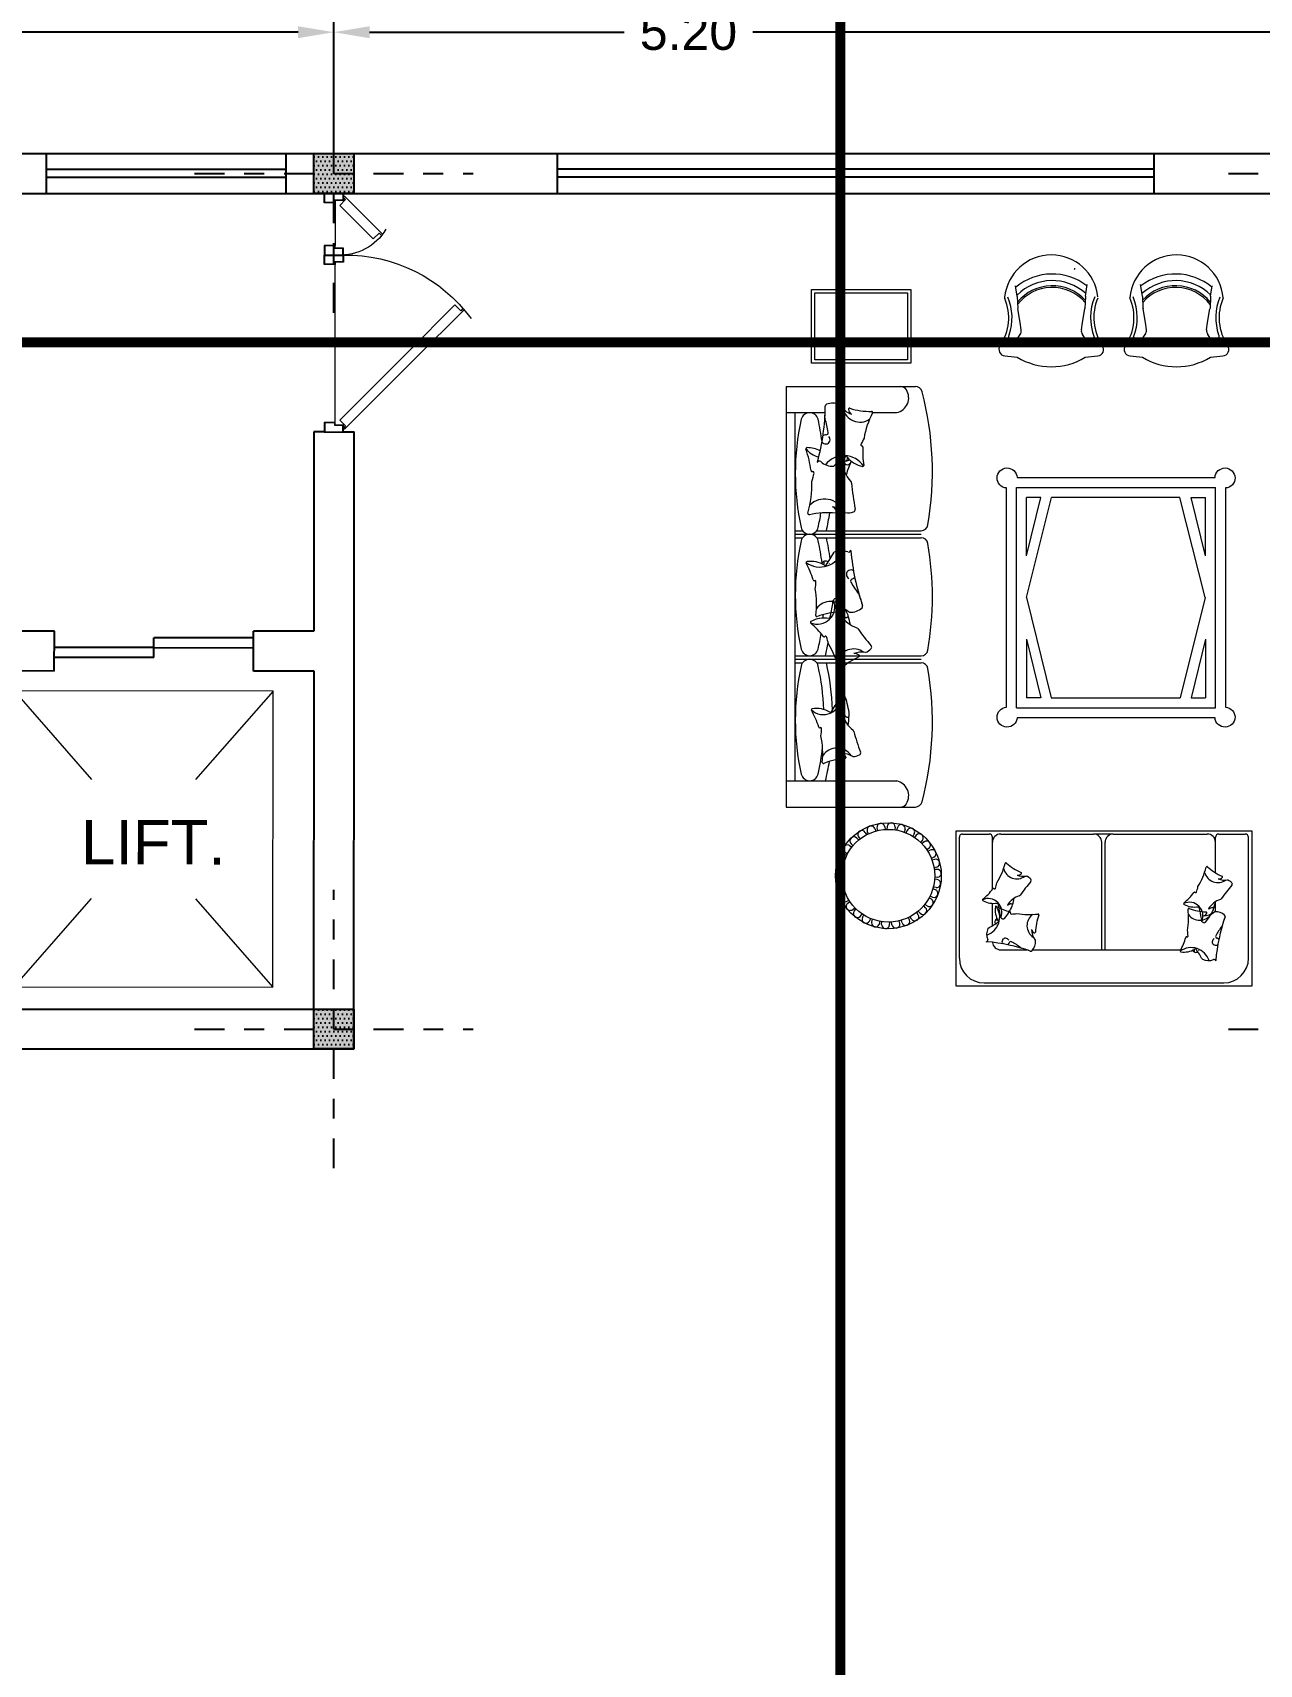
# Model space of a CAD drawing. Header units: metres. Extents: x 118 to 385, y 94 to 136.
# Drawn here: x 159.86 to 166.03, y 117.38 to 125.58 of the extents above; entities that cross this region are included whole.
import ezdxf

# ---------------------------------------------------------------- set-up
doc = ezdxf.new("R2010")
doc.units = ezdxf.units.M
doc.header["$MEASUREMENT"] = 0
for name, pattern in [('ACAD_ISO02W100', [15, 12, -3]), ('ACAD_ISO10W100', [18, 12, -3, 0, -3]), ('DASHDOT', [1, 0.5, -0.25, 0, -0.25])]:
    doc.linetypes.add(name, pattern=pattern)
doc.layers.add('13', color=13, linetype='Continuous', lineweight=9)
doc.layers.add('Mobleman', color=8, linetype='Continuous', lineweight=9)
for name, color, linetype in [('Dimention', 8, 'Continuous'), ('Sotoon', 8, 'Continuous'), ('window', 8, 'Continuous')]:
    doc.layers.add(name, color=color, linetype=linetype)
doc.styles.get("Standard").update_dxf_attribs({"font": 'arial.ttf'})
doc.dimstyles.get("Standard").update_dxf_attribs({"dimtxt": 0.18, "dimasz": 0.18, "dimexe": 0.18, "dimexo": 0.0625, "dimgap": 0.09, "dimtad": 0, "dimtih": 1, "dimtoh": 1, "dimdec": 4, "dimzin": 0, "dimdsep": 46, "dimtxsty": 'Standard', "dimcen": 0.09, "dimadec": 0, "dimazin": 0, "dimtfac": 1, "dimtdec": 4, "dimtofl": 0, "dimtmove": 0, "dimatfit": 3, "dimfxl": 1, "dimtolj": 1, "dimtzin": 0, "dimarcsym": 0})

# ---------------------------------------------------------------- blocks, each defined once
blk = doc.blocks.new('AX')
at = {"linetype": 'Continuous'}
h = blk.add_hatch(dxfattribs=at)
h.set_pattern_fill('DOTS', color=256, scale=0.35, style=0)
h.paths.add_polyline_path([(-0.1, 0.1), (-0.1, 0), (0, 0), (0, 0.1)])
h.paths.add_polyline_path([(0, 0.1), (0, 0), (0.1, 0), (0.1, 0.1)])
h.paths.add_polyline_path([(0, 0), (0, -0.1), (0.1, -0.1), (0.1, 0)])
h.paths.add_polyline_path([(-0.1, 0), (-0.1, -0.1), (0, -0.1), (0, 0)])
h = blk.add_hatch(color=256)
h.paths.add_polyline_path([(0.1, 0), (0, 0), (0, -0.1), (0.1, -0.1)])
h.paths.add_polyline_path([(0.1, 0.1), (0, 0.1), (0, 0), (0.1, 0)])
h.paths.add_polyline_path([(0, 0.1), (-0.1, 0.1), (-0.1, 0), (0, 0)])
h.paths.add_polyline_path([(0, 0), (-0.1, 0), (-0.1, -0.1), (0, -0.1)])
at = {"color": 0, "linetype": 'DASHDOT', "ltscale": 0.3}
for p, q in [((0, -0.7), (0, 0.7)), ((-0.7, 0), (0.7, 0))]:
    blk.add_line(p, q, dxfattribs=at)
at = {"color": 0, "linetype": 'Continuous'}
blk.add_lwpolyline([(-0.1, 0.1), (0.1, 0.1), (0.1, -0.1), (-0.1, -0.1), (-0.1, 0.1)], dxfattribs=at)
blk = doc.blocks.new('AAAA')
at = {"linetype": 'Continuous'}
h = blk.add_hatch(color=256, dxfattribs=at)
h.paths.add_polyline_path([(0.5768, 0.4647), (0.5768, 0.5314), (0.5101, 0.5314), (0.5101, 0.4647)])
h.paths.add_polyline_path([(0.6435, 0.4647), (0.6435, 0.5314), (0.5768, 0.5314), (0.5768, 0.4647)])
h.paths.add_polyline_path([(0.5768, 0.4647), (0.5768, 0.3981), (0.6435, 0.3981), (0.6435, 0.4647)])
h.paths.add_polyline_path([(0.5768, 0.4647), (0.5101, 0.4647), (0.5101, 0.3981), (0.5768, 0.3981)])
at = {"linetype": 'ACAD_ISO02W100', "xscale": 0.6666, "yscale": 0.6666, "zscale": 0.6666}
blk.add_blockref('AX', (0.5768, 0.4647), dxfattribs=at)
blk = doc.blocks.new('*D46')
at = {"layer": 'Defpoints', "color": 0, "transparency": 16777216}
for p in [(169.282, 126.0373), (155.4795, 124.9749), (169.282, 124.9749)]:
    blk.add_point(p, dxfattribs=at)
at = {"layer": 'Dimention', "color": 0, "lineweight": -2, "transparency": 16777216}
for p, q in [((155.4795, 125.0374), (155.4795, 126.2173)), ((169.282, 125.0374), (169.282, 126.2173)), ((155.6595, 126.0373), (161.9958, 126.0373)), ((169.102, 126.0373), (162.7656, 126.0373))]:
    blk.add_line(p, q, dxfattribs=at)
at = {"layer": 'Dimention', "color": 0, "transparency": 16777216}
for points in [[(155.6595, 126.0673), (155.6595, 126.0073), (155.4795, 126.0373)], [(169.102, 126.0673), (169.102, 126.0073), (169.282, 126.0373)]]:
    blk.add_solid(points, dxfattribs=at)
at = {"layer": 'Dimention', "color": 0, "transparency": 16777216, "insert": (162.3807, 126.0373), "char_height": 0.18, "attachment_point": 5}
blk.add_mtext('\\A1;13.80', dxfattribs=at)
blk = doc.blocks.new('*D47')
at = {"layer": 'Defpoints', "color": 0, "transparency": 16777216}
for p in [(161.378, 125.5849), (161.378, 125.0577), (155.5794, 124.7749)]:
    blk.add_point(p, dxfattribs=at)
at = {"layer": 'Dimention', "color": 0, "lineweight": -2, "transparency": 16777216}
for p, q in [((155.5794, 124.8374), (155.5794, 125.7649)), ((161.378, 125.1202), (161.378, 125.7649)), ((155.7594, 125.5849), (157.451, 125.5849)), ((161.198, 125.5849), (158.0979, 125.5849))]:
    blk.add_line(p, q, dxfattribs=at)
at = {"layer": 'Dimention', "color": 0, "transparency": 16777216}
for points in [[(155.7594, 125.6149), (155.7594, 125.5549), (155.5794, 125.5849)], [(161.198, 125.6149), (161.198, 125.5549), (161.378, 125.5849)]]:
    blk.add_solid(points, dxfattribs=at)
at = {"layer": 'Dimention', "color": 0, "transparency": 16777216, "insert": (157.7744, 125.5849), "char_height": 0.18, "attachment_point": 5}
blk.add_mtext('\\A1;5.80', dxfattribs=at)
blk = doc.blocks.new('*D48')
at = {"layer": 'Defpoints', "color": 0, "transparency": 16777216}
for p in [(166.5755, 125.5849), (166.5755, 125.0577), (161.378, 124.8099)]:
    blk.add_point(p, dxfattribs=at)
at = {"layer": 'Dimention', "color": 0, "lineweight": -2, "transparency": 16777216}
for p, q in [((161.378, 124.8724), (161.378, 125.7649)), ((166.5755, 125.1202), (166.5755, 125.7649)), ((161.558, 125.5849), (162.8375, 125.5849)), ((166.3955, 125.5849), (163.4845, 125.5849))]:
    blk.add_line(p, q, dxfattribs=at)
at = {"layer": 'Dimention', "color": 0, "transparency": 16777216}
for points in [[(161.558, 125.6149), (161.558, 125.5549), (161.378, 125.5849)], [(166.3955, 125.6149), (166.3955, 125.5549), (166.5755, 125.5849)]]:
    blk.add_solid(points, dxfattribs=at)
at = {"layer": 'Dimention', "color": 0, "transparency": 16777216, "insert": (163.161, 125.5849), "char_height": 0.18, "attachment_point": 5}
blk.add_mtext('\\A1;5.20', dxfattribs=at)
blk = doc.blocks.new('lift')
at = {"layer": 'Mobleman'}
for p, q in [((158.4387, 83.2049), (157.0387, 83.2049)), ((157.0387, 83.2049), (157.0387, 81.6049)), ((157.0387, 83.2049), (157.4568, 82.727)), ((158.4387, 83.2049), (158.0205, 82.727)), ((158.4387, 81.6049), (158.4387, 83.2049)), ((157.4568, 82.0828), (157.0387, 81.6049)), ((158.0205, 82.0828), (158.4387, 81.6049)), ((157.0387, 81.6049), (158.4387, 81.6049))]:
    blk.add_line(p, q, dxfattribs=at)
at = {"layer": 'Mobleman', "linetype": 'ByBlock', "insert": (157.4014, 82.5078), "char_height": 0.24, "attachment_point": 1}
blk.add_mtext_dynamic_manual_height_columns('LIFT.', width=0.987929, gutter_width=1.2, heights=[0], dxfattribs=at)
blk = doc.blocks.new('DBLDR120K')
at = {"linetype": 'Continuous'}
for p, q in [((-1.139662, -0.077734), (-1.168602, -0.106674)), ((-0.402846, -0.420243), (-0.060338, -0.077734)), ((-0.060338, -0.077734), (-0.031398, -0.106674)), ((-1.180025, -0.096), (-1.185713, -0.101688)), ((-1.185713, -0.101688), (-0.994759, -0.292642)), ((-1.168977, -0.107049), (-1.180025, -0.096)), ((-0.014287, -0.101688), (-0.367844, -0.455245)), ((-0.031023, -0.107049), (-0.019975, -0.096)), ((-0.019975, -0.096), (-0.014287, -0.101688)), ((-1.000119, -0.275906), (-0.970805, -0.246591)), ((-0.989071, -0.286954), (-1.000119, -0.275906)), ((-0.994759, -0.292642), (-0.989071, -0.286954)), ((-0.639289, -0.656685), (-0.402846, -0.420243)), ((-0.367844, -0.455245), (-0.615335, -0.702736)), ((-0.609974, -0.685999), (-0.639289, -0.656685)), ((-0.621023, -0.697048), (-0.609974, -0.685999)), ((-0.615335, -0.702736), (-0.621023, -0.697048))]:
    blk.add_line(p, q, dxfattribs=at)
for p, q in [((-1.1519, -0.054543), (-0.93806, -0.054543)), ((-1.139662, -0.077734), (-0.970805, -0.246591)), ((-0.0481, -0.054543), (-0.84186, -0.054543))]:
    blk.add_line(p, q)
for points in [[(-1.1519, -0.054543), (-1.1519, 0), (-1.2, 0), (-1.2, -0.096), (-1.1644, -0.096), (-1.1644, -0.054543)], [(-0.93806, -0.054543), (-0.93806, 0), (-0.88996, 0), (-0.88996, -0.096), (-0.92556, -0.096), (-0.92556, -0.054543)], [(-0.84186, -0.054543), (-0.84186, 0), (-0.88996, 0), (-0.88996, -0.096), (-0.85436, -0.096), (-0.85436, -0.054543)], [(-0.0481, -0.054543), (-0.0481, 0), (0, 0), (0, -0.096), (-0.0356, -0.096), (-0.0356, -0.054543)], [(-1.1539, -0.052543), (-1.1539, -0.002), (-1.198, -0.002), (-1.198, -0.094), (-1.1664, -0.094), (-1.1664, -0.052543)], [(-0.93606, -0.052543), (-0.93606, -0.002), (-0.89196, -0.002), (-0.89196, -0.094), (-0.92356, -0.094), (-0.92356, -0.052543)], [(-0.84386, -0.052543), (-0.84386, -0.002), (-0.88796, -0.002), (-0.88796, -0.094), (-0.85636, -0.094), (-0.85636, -0.052543)], [(-0.0461, -0.052543), (-0.0461, -0.002), (-0.002, -0.002), (-0.002, -0.094), (-0.0336, -0.094), (-0.0336, -0.052543)]]:
    blk.add_lwpolyline(points, close=True, dxfattribs=at)
for centre, radius, start, end in [((-1.665467, -0.110504), 0.775642, 8.041455, 8.190687), ((-0.114454, -0.110504), 0.775642, 171.809313, 171.958545), ((-1.154044, -0.081506), 0.264481, 300.497395, 3.141482), ((-0.114454, -0.110504), 0.775642, 178.928526, 233.966064)]:
    blk.add_arc(centre, radius, start, end)

msp = doc.modelspace()

# ---------------------------------------------------------------- linework, layer by layer
for p, q in [((155.47945, 124.97493), (169.28198, 124.97493)), ((155.68147, 124.77493), (161.21459, 124.77485)), ((161.21459, 124.77485), (165.38803, 124.77489)), ((161.27802, 124.77495), (161.27802, 124.77485)), ((165.38803, 124.77489), (166.47549, 124.7749)), ((161.33201, 123.57685), (161.27802, 123.57685)), ((161.27802, 123.57685), (161.27802, 122.57399)), ((161.42401, 123.57685), (161.48016, 123.57685)), ((161.47949, 122.57369), (161.48016, 123.57685)), ((159.97304, 122.5742), (155.68147, 122.57948)), ((159.97264, 122.37446), (159.97304, 122.5742)), ((160.97358, 122.37443), (160.97398, 122.57443)), ((161.27802, 122.57399), (160.97398, 122.57443)), ((161.47807, 120.47497), (161.47949, 122.57369)), ((161.4795, 122.57369), (161.47949, 122.57369)), ((159.97264, 122.37446), (159.57936, 122.37497)), ((161.27936, 122.37382), (160.97358, 122.37443)), ((161.27821, 120.67497), (161.27936, 122.37382)), ((159.57821, 120.67497), (161.27821, 120.67497)), ((159.37807, 120.47497), (161.47807, 120.47497)), ((161.27807, 120.47339), (161.27807, 120.47497))]:
    msp.add_line(p, q)
at = {"color": 0}
msp.add_line((160.47272, 122.44187), (160.47285, 122.54187), dxfattribs=at)
at = {"color": 0, "linetype": 'ByBlock'}
for p, q in [((160.97285, 122.54121), (160.47285, 122.54187)), ((160.47272, 122.44187), (159.97272, 122.44252)), ((160.47278, 122.49187), (159.97278, 122.49252)), ((160.47278, 122.49187), (160.97278, 122.49121))]:
    msp.add_line(p, q, dxfattribs=at)
at = {"layer": '13', "linetype": 'ACAD_ISO10W100', "ltscale": 0.1, "const_width": 0.05}
for points in [[(162.97178, 128.22772), (163.92422, 128.22772), (163.92422, 109.62158), (162.71811, 109.5926)], [(171.24677, 123.17269), (171.24677, 124.02657), (152.64063, 124.02657), (152.63449, 123.02708)]]:
    msp.add_lwpolyline(points, dxfattribs=at)
at = {"layer": 'Mobleman'}
for p, q in [((164.81364, 124.258), (164.80552, 124.31103)), ((164.81378, 124.25659), (164.81654, 124.19695)), ((165.15628, 124.25636), (165.15344, 124.19673)), ((165.15642, 124.25777), (165.16547, 124.31636)), ((165.44295, 124.25777), (165.4339, 124.31636)), ((165.44309, 124.25636), (165.44593, 124.19673)), ((165.78559, 124.25659), (165.78283, 124.19695)), ((165.78573, 124.258), (165.79384, 124.31103)), ((164.82848, 124.12596), (164.81672, 124.19532)), ((165.14143, 124.12592), (165.15326, 124.1951)), ((165.45794, 124.12592), (165.44611, 124.1951)), ((165.77088, 124.12596), (165.78265, 124.19532)), ((164.83372, 124.08939), (164.82848, 124.12596)), ((165.13611, 124.08919), (165.14138, 124.12558)), ((165.46326, 124.08919), (165.45799, 124.12558)), ((165.76565, 124.08939), (165.77088, 124.12596)), ((164.78254, 124.04174), (164.80239, 124.04045)), ((164.81426, 124.04611), (164.82795, 124.06546)), ((165.15551, 124.04588), (165.14185, 124.06525)), ((165.18723, 124.04146), (165.16738, 124.0402)), ((165.20098, 124.05189), (165.19712, 124.04679)), ((165.39838, 124.05189), (165.40224, 124.04679)), ((165.41214, 124.04146), (165.43199, 124.0402)), ((165.44385, 124.04588), (165.45752, 124.06525)), ((165.78511, 124.04611), (165.77142, 124.06546)), ((165.81683, 124.04174), (165.79698, 124.04045)), ((163.65185, 123.8042), (163.65185, 121.69096)), ((163.65185, 123.8042), (164.30154, 123.8042)), ((163.65185, 123.67321), (163.84801, 123.67321)), ((163.69551, 123.67321), (163.69551, 121.82195)), ((164.08657, 123.67321), (164.20817, 123.67321)), ((164.80997, 123.29698), (165.81079, 123.29698)), ((164.80997, 122.19005), (164.80997, 123.29698)), ((165.81079, 122.19005), (165.81079, 123.29698)), ((164.86029, 122.74351), (164.98608, 123.24666)), ((164.93286, 123.24666), (164.86029, 123.24666)), ((164.86029, 122.95314), (164.93286, 123.24666)), ((164.86029, 122.95314), (164.86029, 123.24666)), ((165.63192, 123.24666), (164.98608, 123.24666)), ((165.75771, 122.74351), (165.63192, 123.24666)), ((165.6879, 123.24666), (165.76047, 123.24666)), ((165.76047, 122.95314), (165.6879, 123.24666)), ((165.76047, 122.95314), (165.76047, 123.24666)), ((163.69551, 123.07941), (163.73452, 123.07941)), ((163.69551, 123.06195), (164.33003, 123.06195)), ((163.69551, 123.04448), (163.73452, 123.04448)), ((163.80609, 123.07941), (164.33003, 123.07941)), ((163.80609, 123.04448), (164.33003, 123.04448)), ((164.86029, 122.74351), (164.98469, 122.24036)), ((165.75771, 122.74351), (165.6333, 122.24036)), ((164.86029, 122.53389), (164.93286, 122.24036)), ((164.86029, 122.53389), (164.86029, 122.24036)), ((165.76047, 122.53389), (165.6879, 122.24036)), ((165.76047, 122.53389), (165.76047, 122.24036)), ((163.69551, 122.45068), (164.33003, 122.45068)), ((163.69551, 122.43322), (164.33003, 122.43322)), ((163.69551, 122.41575), (163.73452, 122.41575)), ((163.80609, 122.41575), (164.33003, 122.41575)), ((164.93286, 122.24036), (164.86029, 122.24036)), ((164.98469, 122.24036), (165.6333, 122.24036)), ((165.6879, 122.24036), (165.76047, 122.24036)), ((164.80997, 122.19005), (165.81079, 122.19005)), ((163.65185, 121.82195), (164.20817, 121.82195)), ((163.65185, 121.69096), (164.30154, 121.69096)), ((164.01578, 121.54164), (164.02346, 121.52983)), ((164.01578, 121.54164), (164.02346, 121.52983)), ((164.04926, 121.56338), (164.05702, 121.55144)), ((164.04926, 121.56338), (164.05702, 121.55144)), ((164.05983, 121.56855), (164.06488, 121.5554)), ((164.05983, 121.56855), (164.06488, 121.5554)), ((164.0971, 121.58286), (164.1022, 121.56956)), ((164.0971, 121.58286), (164.1022, 121.56956)), ((164.10851, 121.58572), (164.11071, 121.57181)), ((164.10851, 121.58572), (164.11071, 121.57181)), ((164.14794, 121.59197), (164.15016, 121.5779)), ((164.14794, 121.59197), (164.15016, 121.5779)), ((164.15969, 121.5924), (164.15895, 121.57833)), ((164.15969, 121.5924), (164.15895, 121.57833)), ((164.19956, 121.59031), (164.19881, 121.57609)), ((164.19956, 121.59031), (164.19881, 121.57609)), ((164.21114, 121.58828), (164.2075, 121.57468)), ((164.21114, 121.58828), (164.2075, 121.57468)), ((164.2497, 121.57795), (164.24602, 121.56419)), ((164.2497, 121.57795), (164.24602, 121.56419)), ((164.26062, 121.57356), (164.25422, 121.56101)), ((164.26062, 121.57356), (164.25422, 121.56101)), ((164.29619, 121.55544), (164.28972, 121.54275)), ((164.29619, 121.55544), (164.28972, 121.54275)), ((164.30595, 121.54887), (164.29708, 121.53793)), ((164.30595, 121.54887), (164.29708, 121.53793)), ((164.52272, 120.93151), (164.52272, 121.53862)), ((164.53935, 121.55525), (164.67242, 121.55525)), ((164.68905, 121.2771), (164.68905, 121.53862)), ((164.73063, 121.55525), (165.19692, 121.55525)), ((165.29672, 121.55525), (165.19692, 121.55525)), ((165.29672, 121.55525), (165.76864, 121.55525)), ((165.81022, 121.36052), (165.81022, 121.53862)), ((165.82686, 121.55525), (165.95992, 121.55525)), ((165.97655, 120.93151), (165.97655, 121.53862)), ((163.94901, 121.46365), (163.96082, 121.45598)), ((163.94901, 121.46365), (163.96082, 121.45598)), ((163.97075, 121.49713), (163.98269, 121.48938)), ((163.97075, 121.49713), (163.98269, 121.48938)), ((163.9783, 121.50616), (163.98826, 121.49619)), ((163.9783, 121.50616), (163.98826, 121.49619)), ((164.00653, 121.53438), (164.01659, 121.52431)), ((164.00653, 121.53438), (164.01659, 121.52431)), ((164.33697, 121.52375), (164.32801, 121.51268)), ((164.33697, 121.52375), (164.32801, 121.51268)), ((164.34516, 121.5153), (164.33421, 121.50644)), ((164.34516, 121.5153), (164.33421, 121.50644)), ((164.37028, 121.48428), (164.35921, 121.47532)), ((164.37028, 121.48428), (164.35921, 121.47532)), ((164.37653, 121.47431), (164.36398, 121.46792)), ((164.37653, 121.47431), (164.36398, 121.46792)), ((165.2385, 120.97309), (165.2385, 121.51367)), ((165.25514, 120.97309), (165.25514, 121.51367)), ((163.92597, 121.40468), (163.94004, 121.40245)), ((163.92597, 121.40468), (163.94004, 121.40245)), ((163.9292, 121.41599), (163.94235, 121.41094)), ((163.9292, 121.41599), (163.94235, 121.41094)), ((163.9435, 121.45326), (163.9568, 121.44815)), ((163.9435, 121.45326), (163.9568, 121.44815)), ((164.39465, 121.43874), (164.38196, 121.43228)), ((164.39465, 121.43874), (164.38196, 121.43228)), ((164.39869, 121.42769), (164.38508, 121.42405)), ((164.39869, 121.42769), (164.38508, 121.42405)), ((164.40902, 121.38913), (164.39527, 121.38545)), ((164.40902, 121.38913), (164.39527, 121.38545)), ((164.41068, 121.37749), (164.39661, 121.37675)), ((164.41068, 121.37749), (164.39661, 121.37675)), ((163.91892, 121.35351), (163.93314, 121.35426)), ((163.91892, 121.35351), (163.93314, 121.35426)), ((163.91972, 121.36525), (163.93364, 121.36304)), ((163.91972, 121.36525), (163.93364, 121.36304)), ((163.92101, 121.31365), (163.93508, 121.31438)), ((163.92101, 121.31365), (163.93508, 121.31438)), ((163.92267, 121.302), (163.93642, 121.30569)), ((163.92267, 121.302), (163.93642, 121.30569)), ((164.41196, 121.32589), (164.39805, 121.32809)), ((164.41196, 121.32589), (164.39805, 121.32809)), ((164.41277, 121.33762), (164.39855, 121.33688)), ((164.41277, 121.33762), (164.39855, 121.33688)), ((163.933, 121.26344), (163.9466, 121.26709)), ((163.933, 121.26344), (163.9466, 121.26709)), ((163.93704, 121.25239), (163.94973, 121.25886)), ((163.93704, 121.25239), (163.94973, 121.25886)), ((163.95516, 121.21682), (163.96771, 121.22322)), ((163.95516, 121.21682), (163.96771, 121.22322)), ((163.96141, 121.20686), (163.97248, 121.21582)), ((163.96141, 121.20686), (163.97248, 121.21582)), ((164.38268, 121.22748), (164.37087, 121.23515)), ((164.38268, 121.22748), (164.37087, 121.23515)), ((164.38819, 121.23788), (164.37489, 121.24298)), ((164.38819, 121.23788), (164.37489, 121.24298)), ((164.40249, 121.27515), (164.38934, 121.28019)), ((164.40249, 121.27515), (164.38934, 121.28019)), ((164.40572, 121.28646), (164.39165, 121.28869)), ((164.40572, 121.28646), (164.39165, 121.28869)), ((165.81022, 121.16436), (165.81022, 121.21485)), ((163.98653, 121.17583), (163.99748, 121.1847)), ((163.98653, 121.17583), (163.99748, 121.1847)), ((163.99472, 121.16738), (164.00368, 121.17845)), ((163.99472, 121.16738), (164.00368, 121.17845)), ((164.02574, 121.14226), (164.03461, 121.15321)), ((164.02574, 121.14226), (164.03461, 121.15321)), ((164.0355, 121.1357), (164.04197, 121.14839)), ((164.0355, 121.1357), (164.04197, 121.14839)), ((164.07107, 121.11758), (164.07747, 121.13013)), ((164.07107, 121.11758), (164.07747, 121.13013)), ((164.08199, 121.11319), (164.08567, 121.12694)), ((164.08199, 121.11319), (164.08567, 121.12694)), ((164.27186, 121.12258), (164.26681, 121.13573)), ((164.27186, 121.12258), (164.26681, 121.13573)), ((164.28243, 121.12775), (164.27467, 121.1397)), ((164.28243, 121.12775), (164.27467, 121.1397)), ((164.31591, 121.1495), (164.30823, 121.16131)), ((164.31591, 121.1495), (164.30823, 121.16131)), ((164.32516, 121.15675), (164.31509, 121.16682)), ((164.32516, 121.15675), (164.31509, 121.16682)), ((164.35339, 121.18498), (164.34343, 121.19494)), ((164.35339, 121.18498), (164.34343, 121.19494)), ((164.36094, 121.194), (164.349, 121.20176)), ((164.36094, 121.194), (164.349, 121.20176)), ((164.68905, 121.09416), (164.68905, 121.20693)), ((164.12054, 121.10285), (164.12419, 121.11646)), ((164.12054, 121.10285), (164.12419, 121.11646)), ((164.13213, 121.10083), (164.13288, 121.11505)), ((164.13213, 121.10083), (164.13288, 121.11505)), ((164.172, 121.09874), (164.17274, 121.11281)), ((164.172, 121.09874), (164.17274, 121.11281)), ((164.18375, 121.09917), (164.18153, 121.11323)), ((164.18375, 121.09917), (164.18153, 121.11323)), ((164.22318, 121.10541), (164.22098, 121.11932)), ((164.22318, 121.10541), (164.22098, 121.11932)), ((164.23459, 121.10828), (164.22949, 121.12157)), ((164.23459, 121.10828), (164.22949, 121.12157)), ((164.73063, 120.97309), (164.86155, 120.97309)), ((164.89159, 120.97309), (165.63615, 120.97309)), ((164.64747, 120.80676), (165.85181, 120.80676))]:
    msp.add_line(p, q, dxfattribs=at)
for points in [[(163.77914, 124.29115), (164.27813, 124.29115), (164.27813, 123.9215), (163.77914, 123.9215)], [(163.79577, 124.27452), (164.2615, 124.27452), (164.2615, 123.93814), (163.79577, 123.93814)], [(164.50609, 121.57189), (165.99319, 121.57189), (165.99319, 120.79013), (164.50609, 120.79013)]]:
    msp.add_lwpolyline(points, close=True, dxfattribs=at)
msp.add_lwpolyline([(164.75966, 123.29421, -2.233307), (164.81274, 123.3473), (165.80802, 123.3473, -2.233307), (165.8611, 123.29421), (165.8611, 122.19281, -2.233307), (165.80802, 122.13973), (164.81274, 122.13973, -2.233307), (164.75966, 122.19281)], format="xyb", close=True, dxfattribs=at)
for radius in [0.26613, 0.23286]:
    msp.add_circle((164.16584, 121.34557), radius, dxfattribs=at)
for centre, radius, start, end in [((164.98501, 124.2297), 0.23577, 5.994691, 174.206395), ((165.61436, 124.2297), 0.23577, 4.932918, 174.878073), ((164.98956, 124.08542), 0.28421, 52.032902, 130.03177), ((164.98956, 124.08542), 0.25095, 47.694631, 134.779999), ((165.088, 124.39812), 0.01466, 336.915028, 5.994691), ((165.60981, 124.08542), 0.28421, 49.96823, 127.967098), ((165.60981, 124.08542), 0.25095, 45.220001, 132.305369), ((164.52289, 124.15036), 0.2481, 325.546476, 22.90031), ((164.76385, 124.25214), 0.01347, 174.206395, 202.90031), ((164.52289, 124.15036), 0.26473, 340.922707, 22.90031), ((164.80032, 124.25596), 0.01347, 2.649403, 8.703558), ((164.98956, 124.08542), 0.22558, 42.670839, 140.662638), ((164.98956, 124.08542), 0.21727, 40.465496, 143.160838), ((165.16974, 124.25571), 0.01347, 171.219058, 177.273213), ((165.44673, 124.15036), 0.26473, 156.915028, 201.834431), ((165.44673, 124.15036), 0.2481, 156.915028, 214.512481), ((165.15264, 124.15036), 0.2481, 325.487519, 23.869312), ((165.15264, 124.15036), 0.26473, 338.165569, 23.084972), ((165.42963, 124.25571), 0.01347, 2.726787, 8.780942), ((165.60981, 124.08542), 0.22558, 39.337362, 137.329161), ((165.60981, 124.08542), 0.21727, 36.839162, 139.534504), ((165.79904, 124.25596), 0.01347, 171.296442, 177.350597), ((166.07648, 124.15036), 0.26473, 157.09969, 199.077293), ((166.07648, 124.15036), 0.2481, 156.326203, 214.453524), ((165.13998, 124.19737), 0.01347, 350.294613, 357.273213), ((165.45939, 124.19737), 0.01347, 182.726787, 189.705387), ((164.80079, 124.08467), 0.03327, 324.728196, 8.152454), ((165.16904, 124.08443), 0.03327, 171.770162, 215.19442), ((165.43033, 124.08443), 0.03327, 324.80558, 8.229838), ((165.79858, 124.08467), 0.03327, 171.847546, 215.271804), ((164.7549, 123.99118), 0.03327, 145.546476, 263.595144), ((164.78341, 124.05518), 0.01347, 140.062011, 266.281264), ((164.80326, 124.05389), 0.01347, 266.281264, 324.728196), ((165.16652, 124.05364), 0.01347, 215.19442, 273.641352), ((165.18637, 124.05491), 0.01347, 273.641352, 322.931316), ((165.21488, 123.99094), 0.03327, 276.345401, 34.512481), ((165.38449, 123.99094), 0.03327, 145.487519, 263.654599), ((165.41299, 124.05491), 0.01347, 217.068684, 266.358648), ((165.43284, 124.05364), 0.01347, 266.358648, 324.80558), ((165.79611, 124.05389), 0.01347, 215.271804, 273.718736), ((165.81595, 124.05518), 0.01347, 273.718736, 39.937989), ((165.84447, 123.99118), 0.03327, 276.404856, 34.453524), ((164.98596, 126.04952), 2.10454, 263.595144, 265.307595), ((164.98501, 124.2297), 0.32621, 238.340359, 301.600119), ((164.98596, 126.04952), 2.10454, 274.632883, 276.345401), ((165.61341, 126.04952), 2.10454, 263.654599, 265.367117), ((165.61436, 124.2297), 0.32621, 238.399881, 301.659641), ((165.61341, 126.04952), 2.10454, 274.692405, 276.404856), ((164.19177, 123.74774), 0.07631, 282.411235, 31.358875), ((164.22711, 123.76927), 0.03493, 31.358875, 90), ((164.30154, 123.76927), 0.03493, 14.760708, 90), ((162.81011, 123.37631), 1.57725, 350.220605, 14.760708), ((163.77031, 123.62875), 0.04366, 14.080332, 165.919668), ((162.75905, 123.71602), 1.0898, 344.58522, 359.446515), ((162.75905, 123.71602), 1.0898, 356.38601, 359.446515), ((163.85928, 123.70539), 0.01048, 111.666027, 179.446515), ((163.88696, 123.6357), 0.08547, 67.337709, 111.666027), ((163.91585, 123.7049), 0.01048, 31.607108, 67.337709), ((164.0175, 123.76745), 0.10887, 211.607108, 249.784478), ((164.02286, 123.71243), 0.08712, 192.76276, 303.892195), ((163.9703, 123.68963), 0.00524, 72.736295, 188.298539), ((163.99931, 123.69387), 0.03456, 188.298539, 235.789091), ((164.07543, 124.02792), 0.34901, 252.736295, 270.958985), ((164.47579, 123.47036), 0.43853, 152.724771, 170.27016), ((164.08136, 123.67373), 0.00524, 332.724771, 90.958985), ((164.94432, 123.36657), 1.24658, 167.359087, 192.549609), ((162.5963, 123.36657), 1.24658, 7.421065, 12.640913), ((163.85714, 123.64667), 0.01048, 176.38601, 203.795528), ((163.38458, 123.49751), 0.48513, 9.048957, 17.382325), ((163.85079, 123.53738), 0.02217, 212.356508, 45.776208), ((163.85124, 123.53864), 0.02323, 92.701524, 127.155613), ((163.85064, 123.55138), 0.01048, 82.64257, 92.701524), ((163.85332, 123.57216), 0.01048, 262.64257, 9.048957), ((164.03285, 123.5101), 0.00524, 159.308517, 270.689034), ((164.22368, 123.43802), 0.20922, 149.416766, 159.308517), ((164.03298, 123.49962), 0.00524, 356.219574, 90.689034), ((163.75749, 123.49066), 0.00629, 88.382447, 199.469807), ((163.83563, 123.55261), 0.10375, 215.692735, 259.13045), ((163.25541, 123.31317), 0.52624, 7.478005, 19.469807), ((163.75294, 123.32947), 0.16754, 65.160159, 88.382447), ((163.8185, 123.41907), 0.01048, 47.166261, 164.342158), ((163.88334, 123.48901), 0.08491, 227.166261, 275.761299), ((163.94332, 123.33897), 0.11809, 33.894655, 142.395171), ((164.55557, 122.61425), 1.03201, 125.832928, 130.024509), ((163.79886, 123.32232), 0.17615, 31.942258, 40.620047), ((164.1134, 123.44627), 0.18107, 182.931906, 221.396051), ((163.95386, 123.45107), 0.02096, 212.661995, 319.157283), ((163.95447, 123.44669), 0.00524, 18.831525, 125.832928), ((165.08477, 122.99955), 1.1875, 158.748117, 162.290977), ((162.88097, 123.89765), 1.17219, 336.498239, 337.288831), ((164.06651, 123.53798), 0.13962, 219.921062, 257.124016), ((164.47579, 123.47036), 0.43853, 176.219574, 188.211377), ((163.78341, 123.38247), 0.00629, 187.478005, 281.947464), ((163.54454, 123.41029), 0.25107, 340.675197, 350.566948), ((163.78601, 123.37017), 0.00629, 350.566948, 101.947464), ((163.95999, 123.42932), 0.01805, 229.837297, 316.082608), ((164.03656, 123.40698), 0.00524, 257.124016, 8.211377), ((164.03656, 123.40698), 0.00524, 257.124016, 8.211377), ((163.25541, 123.31317), 0.52624, 343.983201, 1.528591), ((163.96829, 123.31805), 0.01257, 5.152123, 42.434457), ((165.28329, 123.43662), 1.30776, 185.152123, 190.948229), ((163.84518, 123.13439), 0.10454, 24.021191, 135.150626), ((163.86438, 123.07088), 0.13065, 49.508718, 81.042908), ((163.86855, 123.16175), 0.04147, 19.55697, 67.047522), ((163.98699, 123.18586), 0.01257, 287.130397, 10.948229), ((163.77031, 123.10594), 0.04399, 193.442141, 346.557859), ((163.76727, 123.16623), 0.00629, 163.983201, 282.217416), ((163.85723, 122.75076), 0.41881, 83.994726, 102.217416), ((162.5963, 123.36657), 1.24658, 347.450391, 350.85646), ((162.5963, 123.36657), 1.29024, 347.14035, 351.206632), ((163.9017, 123.17353), 0.00629, 263.994726, 19.55697), ((163.9616, 123.26824), 0.09878, 262.796235, 287.130397), ((164.33003, 123.11434), 0.03493, 270, 350.220605), ((164.94432, 122.75732), 1.24658, 167.450391, 192.640913), ((163.77031, 123.01796), 0.04399, 13.442141, 166.557859), ((162.5963, 122.75732), 1.24658, 7.354573, 12.549609), ((162.5963, 122.75732), 1.29024, 8.09521, 12.85965), ((164.33003, 123.00955), 0.03493, 9.779395, 90), ((162.81011, 122.74758), 1.57725, 350.220605, 9.779395), ((163.82212, 123.01499), 0.11809, 233.894655, 342.395171), ((162.99892, 123.4866), 1.03201, 325.832928, 330.024509), ((163.9298, 122.89451), 0.08491, 67.166261, 115.761299), ((163.96681, 122.98242), 0.01048, 247.166261, 4.342158), ((165.06393, 123.06573), 1.0898, 184.58522, 199.446515), ((163.75776, 122.9192), 0.00524, 97.124016, 208.211377), ((163.75776, 122.9192), 0.00524, 97.124016, 208.211377), ((163.3667, 122.70942), 0.43853, 16.219574, 28.211377), ((163.77442, 122.78586), 0.13962, 59.921062, 97.124016), ((163.85055, 122.90606), 0.02096, 52.661995, 159.157283), ((165.01148, 122.85335), 1.17219, 176.498239, 177.288831), ((163.84848, 122.90996), 0.00524, 218.831525, 325.832928), ((162.78866, 122.46141), 1.17219, 22.70178, 22.720617), ((163.97693, 122.8602), 0.02217, 52.356508, 245.776208), ((163.79281, 122.83337), 0.00524, 196.219574, 290.689034), ((163.79651, 122.82357), 0.00524, 359.308517, 110.689034), ((163.59254, 122.82603), 0.20922, 349.416766, 359.308517), ((163.3667, 122.70942), 0.43853, 352.724771, 10.27016), ((163.98645, 122.82665), 0.01048, 102.64257, 209.048957), ((164.40139, 123.05712), 0.48513, 209.048957, 217.382325), ((163.98186, 122.8471), 0.01048, 282.64257, 292.701524), ((163.97694, 122.85886), 0.02323, 292.701524, 327.155613), ((163.80995, 122.69601), 0.08646, 245.692735, 23.517543), ((163.8751, 122.63686), 0.08712, 32.76276, 143.892195), ((162.86644, 122.87241), 1.03201, 347.110287, 351.136819), ((163.90577, 122.71868), 0.02033, 93.800868, 195.052443), ((163.89896, 122.58698), 0.10887, 51.607108, 89.784478), ((163.89089, 122.66235), 0.03456, 28.298539, 75.789091), ((163.90511, 122.72851), 0.01048, 39.339321, 93.800868), ((163.60718, 122.48431), 0.39571, 26.125615, 39.339321), ((163.97657, 122.75543), 0.08547, 267.337709, 311.666027), ((164.00834, 122.75533), 0.01048, 16.38601, 43.795528), ((165.06393, 123.06573), 1.0898, 196.38601, 199.446515), ((164.02642, 122.69942), 0.01048, 311.666027, 19.446515), ((163.77937, 122.61875), 0.00524, 118.382447, 229.469807), ((163.49098, 122.28145), 0.43853, 37.478005, 49.469807), ((163.84324, 122.50052), 0.13962, 80.424237, 118.382447), ((163.8069, 122.65322), 0.00524, 172.724771, 290.958985), ((163.93362, 122.32241), 0.34901, 92.736295, 110.958985), ((162.5963, 122.75732), 1.24658, 354.600269, 355.445196), ((163.86734, 122.64336), 0.00524, 260.424237, 347.110287), ((163.9167, 122.67625), 0.00524, 272.736295, 28.298539), ((164.04761, 122.7216), 0.13593, 210.921032, 252.434457), ((163.89258, 122.54136), 0.11688, 61.465852, 70.813132), ((163.95342, 122.65325), 0.01048, 241.465852, 30.452506), ((163.76808, 122.57563), 0.20922, 8.538066, 20.930772), ((163.97309, 122.68053), 0.01048, 231.607108, 267.337709), ((162.5963, 122.75732), 1.24658, 347.359087, 351.011504), ((163.84315, 122.55147), 0.00524, 217.478005, 311.947464), ((163.85016, 122.54368), 0.00524, 20.566948, 131.947464), ((163.65917, 122.47201), 0.20922, 10.675197, 20.566948), ((164.00342, 122.58201), 0.01048, 35.152123, 72.434457), ((164.90304, 123.2155), 1.0898, 215.152123, 220.948229), ((163.77031, 122.49514), 0.04366, 194.080332, 345.919668), ((162.5963, 122.75732), 1.29024, 346.251355, 349.215319), ((163.49098, 122.28145), 0.43853, 13.983201, 31.528591), ((163.9911, 122.39817), 0.08712, 54.021191, 165.150626), ((164.15964, 122.12633), 0.34901, 113.994726, 132.217416), ((164.03142, 122.36034), 0.10887, 79.508718, 111.042908), ((163.99656, 122.42765), 0.03456, 49.55697, 97.047522), ((164.01558, 122.44996), 0.00524, 293.994726, 49.55697), ((164.01935, 122.54327), 0.08231, 292.796235, 317.130397), ((164.072, 122.4944), 0.01048, 317.130397, 40.948229), ((164.33003, 122.48561), 0.03493, 270, 350.220605), ((164.94432, 122.12859), 1.24658, 167.450391, 192.640913), ((163.77031, 122.38923), 0.04399, 13.442141, 166.557859), ((162.5963, 122.12859), 1.24658, 2.401365, 12.549609), ((162.5963, 122.12859), 1.29024, 2.257004, 12.85965), ((163.9216, 122.38868), 0.00524, 193.983201, 312.217416), ((164.33003, 122.38082), 0.03493, 9.779395, 90), ((162.81011, 122.11885), 1.57725, 345.239292, 9.779395), ((163.83902, 122.24166), 0.08646, 225.692735, 3.517543), ((163.01274, 122.73012), 1.03201, 327.110287, 331.136819), ((163.93681, 122.23019), 0.02033, 73.800868, 175.052443), ((163.93956, 122.23965), 0.01048, 19.339321, 73.800868), ((163.57607, 122.11208), 0.39571, 6.125615, 19.339321), ((163.78385, 122.17951), 0.00524, 98.382447, 209.469807), ((163.3975, 121.96119), 0.43853, 17.478005, 29.469807), ((163.80344, 122.04657), 0.13962, 60.424237, 98.382447), ((163.87494, 122.17255), 0.00524, 240.424237, 327.110287), ((164.07109, 122.18442), 0.13593, 190.921032, 232.434457), ((163.86377, 122.06807), 0.11688, 41.465852, 50.813132), ((163.95921, 122.1524), 0.01048, 221.465852, 10.452506), ((163.7585, 122.14286), 0.20922, 348.538066, 0.930772), ((163.82078, 122.09448), 0.00524, 197.478005, 291.947464), ((163.8247, 122.08476), 0.00524, 0.566948, 111.947464), ((163.62072, 122.08274), 0.20922, 350.675197, 0.566948), ((163.3975, 121.96119), 0.43853, 353.983201, 11.528591), ((163.98183, 122.06836), 0.01048, 15.152123, 52.434457), ((165.04386, 122.35595), 1.0898, 195.152123, 200.948229), ((162.5963, 122.12859), 1.24658, 347.359087, 353.601028), ((163.90737, 121.89982), 0.08712, 34.021191, 145.150626), ((163.93232, 121.85048), 0.10887, 59.508718, 91.042908), ((163.92259, 121.92565), 0.03456, 29.55697, 77.047522), ((163.98355, 122.02651), 0.08231, 272.796235, 297.130397), ((164.01631, 121.96258), 0.01048, 297.130397, 20.948229), ((163.83883, 121.91468), 0.00524, 173.983201, 292.217416), ((163.97278, 121.58673), 0.34901, 93.994726, 112.217416), ((162.5963, 122.12859), 1.29024, 346.251355, 350.70221), ((163.9481, 121.94012), 0.00524, 273.994726, 29.55697), ((163.77031, 121.86641), 0.04366, 194.080332, 345.919668), ((164.19177, 121.74743), 0.07631, 328.641125, 77.588765), ((164.22711, 121.72589), 0.03493, 270, 328.641125), ((164.30154, 121.72589), 0.03493, 270, 345.239292), ((163.99241, 121.52027), 0.01996, 45, 225), ((164.03252, 121.55251), 0.01996, 33, 213), ((164.07846, 121.57571), 0.01996, 21, 201), ((164.12822, 121.58885), 0.01996, 9, 189), ((164.17962, 121.59135), 0.01996, 357, 177), ((164.23042, 121.58312), 0.01996, 345, 165), ((164.2784, 121.5645), 0.01996, 333, 153), ((164.32146, 121.53631), 0.01996, 321, 141), ((164.53935, 121.53862), 0.01663, 90, 180), ((164.67242, 121.53862), 0.01663, 0, 90), ((164.73063, 121.51367), 0.04158, 90, 180), ((165.19692, 121.51367), 0.04158, 0, 90), ((165.19692, 121.51367), 0.04158, 0, 90), ((165.29672, 121.51367), 0.04158, 90, 180), ((165.29672, 121.51367), 0.04158, 90, 180), ((165.76864, 121.51367), 0.04158, 0, 90), ((165.82686, 121.53862), 0.01663, 90, 180), ((165.95992, 121.53862), 0.01663, 0, 90), ((163.93635, 121.43462), 0.01996, 69, 249), ((163.95988, 121.48039), 0.01996, 57, 237), ((164.35772, 121.49979), 0.01996, 309, 129), ((164.38559, 121.45653), 0.01996, 297, 117), ((163.92285, 121.38496), 0.01996, 81, 261), ((164.40386, 121.40841), 0.01996, 285, 105), ((164.41172, 121.35756), 0.01996, 273, 93), ((164.41487, 121.49148), 0.34804, 328.471409, 346.016799), ((164.81179, 121.39885), 0.06914, 194.849374, 305.978809), ((164.75663, 121.40637), 0.00416, 47.782584, 166.016799), ((164.94555, 121.61459), 0.27699, 227.782584, 246.005274), ((165.42568, 121.47271), 0.34804, 328.471409, 346.016799), ((165.76744, 121.38761), 0.00416, 47.782584, 166.016799), ((165.95636, 121.59582), 0.27699, 227.782584, 246.005274), ((163.91997, 121.33358), 0.01996, 93, 273), ((163.92783, 121.28272), 0.01996, 105, 285), ((164.40884, 121.30617), 0.01996, 261, 81), ((164.54836, 121.34023), 0.16605, 339.433052, 349.324803), ((164.81613, 121.37545), 0.02743, 262.952478, 310.44303), ((164.84379, 121.42887), 0.08641, 248.957092, 280.491282), ((165.53555, 120.75017), 0.86492, 139.051771, 144.847877), ((164.83122, 121.35774), 0.00416, 310.44303, 66.005274), ((164.83421, 121.28368), 0.06533, 42.869603, 67.203765), ((164.87599, 121.32247), 0.00832, 319.051771, 42.869603), ((165.55917, 121.32147), 0.16605, 339.433052, 349.324803), ((165.8226, 121.38008), 0.06914, 194.849374, 305.978809), ((165.82694, 121.35668), 0.02743, 262.952478, 310.44303), ((165.8546, 121.41011), 0.08641, 248.957092, 280.491282), ((166.54636, 120.73141), 0.86492, 139.051771, 144.847877), ((165.84203, 121.33897), 0.00416, 310.44303, 66.005274), ((165.84502, 121.26492), 0.06533, 42.869603, 67.203765), ((165.8868, 121.30371), 0.00832, 319.051771, 42.869603), ((163.9461, 121.23461), 0.01996, 117, 297), ((164.37181, 121.21074), 0.01996, 237, 57), ((164.39534, 121.25651), 0.01996, 249, 69), ((164.64375, 121.22378), 0.00416, 130.530193, 241.617553), ((164.66802, 121.16246), 0.06862, 336.482457, 114.307265), ((164.41487, 121.49148), 0.34804, 310.530193, 322.521995), ((164.69444, 121.31761), 0.11081, 241.617553, 279.575763), ((164.69437, 121.27718), 0.00416, 48.052536, 142.521995), ((164.69993, 121.28336), 0.00416, 228.052536, 339.433052), ((164.85664, 121.14215), 0.10788, 107.565543, 149.078968), ((164.63479, 121.258), 0.16605, 339.069228, 351.461934), ((164.82157, 121.25294), 0.00832, 287.565543, 324.847877), ((165.67883, 121.1437), 0.06862, 336.482457, 114.307265), ((165.42568, 121.47271), 0.34804, 310.530193, 322.521995), ((165.70518, 121.25841), 0.00416, 48.052536, 142.521995), ((165.71074, 121.2646), 0.00416, 228.052536, 339.433052), ((165.86745, 121.12339), 0.10788, 107.565543, 149.078968), ((165.6456, 121.23924), 0.16605, 339.069228, 351.461934), ((165.83238, 121.23417), 0.00832, 287.565543, 324.847877), ((163.97397, 121.19135), 0.01996, 129, 309), ((164.01023, 121.15482), 0.01996, 141, 321), ((164.05329, 121.12664), 0.01996, 153, 333), ((164.29917, 121.13862), 0.01996, 213, 33), ((164.33928, 121.17087), 0.01996, 225, 45), ((164.63178, 121.13697), 0.09372, 287.604829, 36.105345), ((164.71824, 121.1144), 0.01663, 110.842717, 217.338005), ((164.81364, 121.17483), 0.11081, 172.875984, 210.078938), ((164.70781, 121.18805), 0.00416, 61.788623, 172.875984), ((164.70781, 121.18805), 0.00416, 61.788623, 172.875984), ((164.8743, 121.49842), 0.34804, 241.788623, 253.780426), ((164.71357, 121.20425), 0.00416, 12.889713, 99.575763), ((163.9192, 121.02246), 0.81906, 8.863181, 12.889713), ((164.74406, 121.14447), 0.01614, 164.947557, 266.199132), ((164.74354, 121.13666), 0.00832, 266.199132, 320.660679), ((164.50709, 121.33047), 0.31405, 320.660679, 333.874385), ((164.7336, 121.2852), 0.09276, 289.186868, 298.534148), ((164.77593, 121.16023), 0.00416, 339.310966, 73.780426), ((164.78188, 121.1964), 0.00832, 329.547494, 118.534148), ((164.78371, 121.15729), 0.00416, 159.310966, 270.691483), ((164.78175, 121.31917), 0.16605, 270.691483, 280.583234), ((164.8743, 121.49842), 0.34804, 259.72984, 277.275229), ((164.93189, 121.09492), 0.06914, 126.107805, 237.23724), ((165.18145, 121.04848), 0.27699, 159.041015, 177.263705), ((164.91891, 121.14905), 0.00416, 339.041015, 97.275229), ((165.65456, 121.20502), 0.00416, 130.530193, 241.617553), ((165.70525, 121.29885), 0.11081, 241.617553, 279.575763), ((165.32704, 121.13306), 0.34804, 349.72984, 7.275229), ((165.67641, 121.17766), 0.00416, 69.041015, 187.275229), ((165.73054, 121.19064), 0.06914, 216.107805, 327.23724), ((165.77698, 121.44021), 0.27699, 249.041015, 267.263705), ((165.72438, 121.18548), 0.00416, 12.889713, 99.575763), ((164.93001, 121.0037), 0.81906, 8.863181, 12.889713), ((165.75487, 121.1257), 0.01614, 164.947557, 266.199132), ((165.74948, 121.23023), 0.08641, 270.215522, 308.392892), ((165.74307, 121.17041), 0.02743, 284.210909, 331.701461), ((165.5179, 121.31171), 0.31405, 320.660679, 333.874385), ((165.76356, 121.15938), 0.00416, 331.701461, 87.263705), ((165.74441, 121.26644), 0.09276, 289.186868, 298.534148), ((165.79269, 121.17764), 0.00832, 329.547494, 118.534148), ((165.8083, 121.15599), 0.00832, 92.662291, 128.392892), ((165.81107, 121.09654), 0.06783, 48.333973, 92.662291), ((166.67405, 120.85027), 0.86492, 160.553485, 175.41478), ((166.67405, 120.85027), 0.86492, 160.553485, 163.61399), ((165.85063, 121.14099), 0.00832, 340.553485, 48.333973), ((164.10127, 121.10802), 0.01996, 165, 345), ((164.15207, 121.09978), 0.01996, 177, 357), ((164.20347, 121.10229), 0.01996, 189, 9), ((164.25323, 121.11543), 0.01996, 201, 21), ((164.7274, 121.05151), 0.06738, 154.238701, 202.833739), ((164.25749, 121.7903), 0.81906, 299.975491, 304.167072), ((164.76007, 120.19303), 0.93031, 92.711169, 93.501761), ((165.07114, 121.95718), 0.93031, 247.279383, 247.29822), ((164.71514, 121.11605), 0.00416, 304.167072, 51.168475), ((164.97147, 121.07598), 0.08641, 180.215522, 218.392892), ((164.91166, 121.08239), 0.02743, 194.210909, 241.701461), ((164.90062, 121.0619), 0.00416, 241.701461, 357.263705), ((165.50628, 121.04051), 0.16605, 0.691483, 10.583234), ((165.75436, 121.1179), 0.00832, 266.199132, 320.660679), ((166.14823, 120.8571), 0.38502, 142.617675, 150.951043), ((165.83628, 121.09662), 0.00832, 316.204472, 343.61399), ((164.65763, 121.02214), 0.00832, 265.657842, 22.833739), ((164.59152, 120.15141), 0.86492, 70.553485, 85.41478), ((164.73063, 121.01468), 0.04158, 185.363673, 270), ((164.75464, 121.01411), 0.01759, 24.223792, 217.643492), ((164.7557, 121.0141), 0.01844, 302.844387, 337.298476), ((164.76503, 121.01019), 0.00832, 337.298476, 347.35743), ((164.78126, 121.00655), 0.00832, 60.951043, 167.35743), ((164.59835, 120.67723), 0.38502, 52.617675, 60.951043), ((164.83786, 120.98918), 0.00832, 226.204472, 253.61399), ((164.59152, 120.15141), 0.86492, 70.553485, 73.61399), ((164.88224, 120.97483), 0.00832, 250.553485, 318.333973), ((164.83778, 121.01439), 0.06783, 318.333973, 2.662291), ((164.89723, 121.01716), 0.00832, 2.662291, 38.392892), ((165.63741, 120.96656), 0.00416, 151.788623, 262.875984), ((165.63741, 120.96656), 0.00416, 151.788623, 262.875984), ((165.68849, 120.89053), 0.09372, 17.604829, 126.105345), ((165.32704, 121.13306), 0.34804, 331.788623, 343.780426), ((165.65063, 121.07239), 0.11081, 262.875984, 300.078938), ((165.66523, 121.03468), 0.00416, 69.310966, 163.780426), ((165.66817, 121.04246), 0.00416, 249.310966, 0.691483), ((165.71106, 120.97699), 0.01663, 200.842717, 307.338005), ((166.63243, 121.01882), 0.93031, 182.711169, 183.501761), ((165.70941, 120.9739), 0.00416, 34.167072, 141.168475), ((165.03516, 120.51624), 0.81906, 29.975491, 34.167072), ((164.86828, 121.32989), 0.93031, 337.279383, 337.29822), ((165.81135, 121.01339), 0.01759, 114.223792, 307.643492), ((165.81891, 121.04001), 0.00832, 150.951043, 257.35743), ((165.81527, 121.02378), 0.00832, 67.298476, 77.35743), ((165.81136, 121.01445), 0.01844, 32.844387, 67.298476), ((164.64747, 120.93151), 0.12475, 180, 270), ((165.77395, 120.98615), 0.06738, 244.238701, 292.833739), ((165.80332, 120.91639), 0.00832, 355.657842, 112.833739), ((165.85181, 120.93151), 0.12475, 270, 0)]:
    msp.add_arc(centre, radius, start, end, dxfattribs=at)
at = {"layer": 'window'}
for p, q in [((159.93414, 124.77339), (159.93414, 124.9745)), ((161.13848, 124.77339), (161.13848, 124.9745)), ((162.50232, 124.77606), (162.50232, 124.97606)), ((165.50232, 124.77606), (165.50232, 124.97606)), ((161.13848, 124.89483), (159.93414, 124.89483)), ((161.13848, 124.85483), (159.93414, 124.85483)), ((165.50232, 124.89606), (162.50232, 124.89606)), ((165.50232, 124.85606), (162.50232, 124.85606)), ((159.92414, 124.77339), (159.92414, 124.77487))]:
    msp.add_line(p, q, dxfattribs=at)

# ---------------------------------------------------------------- block references
at = {"color": 0, "xscale": 0.9299533948105473, "yscale": 0.9299533948105473, "zscale": 0.9299533948105473, "rotation": 359.9248988354888}
msp.add_blockref('lift', (13.63096, 45.08953), dxfattribs=at)
at = {"layer": 'Mobleman', "linetype": 'ByBlock', "xscale": -1, "rotation": 90}
msp.add_blockref('DBLDR120K', (161.33001, 123.57485), dxfattribs=at)
at = {"layer": 'Sotoon', "linetype": 'Continuous', "xscale": 1.5, "yscale": 1.5, "zscale": 1.5}
for p in [(160.5128, 124.17786), (165.71028, 124.17786), (160.51288, 119.87788), (165.71028, 119.87788)]:
    msp.add_blockref('AAAA', p, dxfattribs=at)

# ---------------------------------------------------------------- dimensions: what is measured, and where the dimension line sits
at = {"layer": 'Dimention'}
for base, p1, p2, picture, middle in [((169.28199, 126.03734), (155.47945, 124.97493), (169.28199, 124.97491), '*D46', (162.38072, 126.03734)), ((161.37801, 125.58487), (155.57944, 124.77495), (161.37801, 125.05775), '*D47', (157.77442, 125.58487)), ((166.57548, 125.58487), (161.37801, 124.80991), (166.57548, 125.05775), '*D48', (163.16098, 125.58487))]:
    dim = msp.add_linear_dim(base=base, p1=p1, p2=p2, dimstyle='Standard', override={"dimdec": 2}, dxfattribs=at)
    dim.commit()
    dim.dimension.update_dxf_attribs({"geometry": picture, "text_midpoint": middle, "dimtype": 160})

doc.saveas('drawing.dxf')
